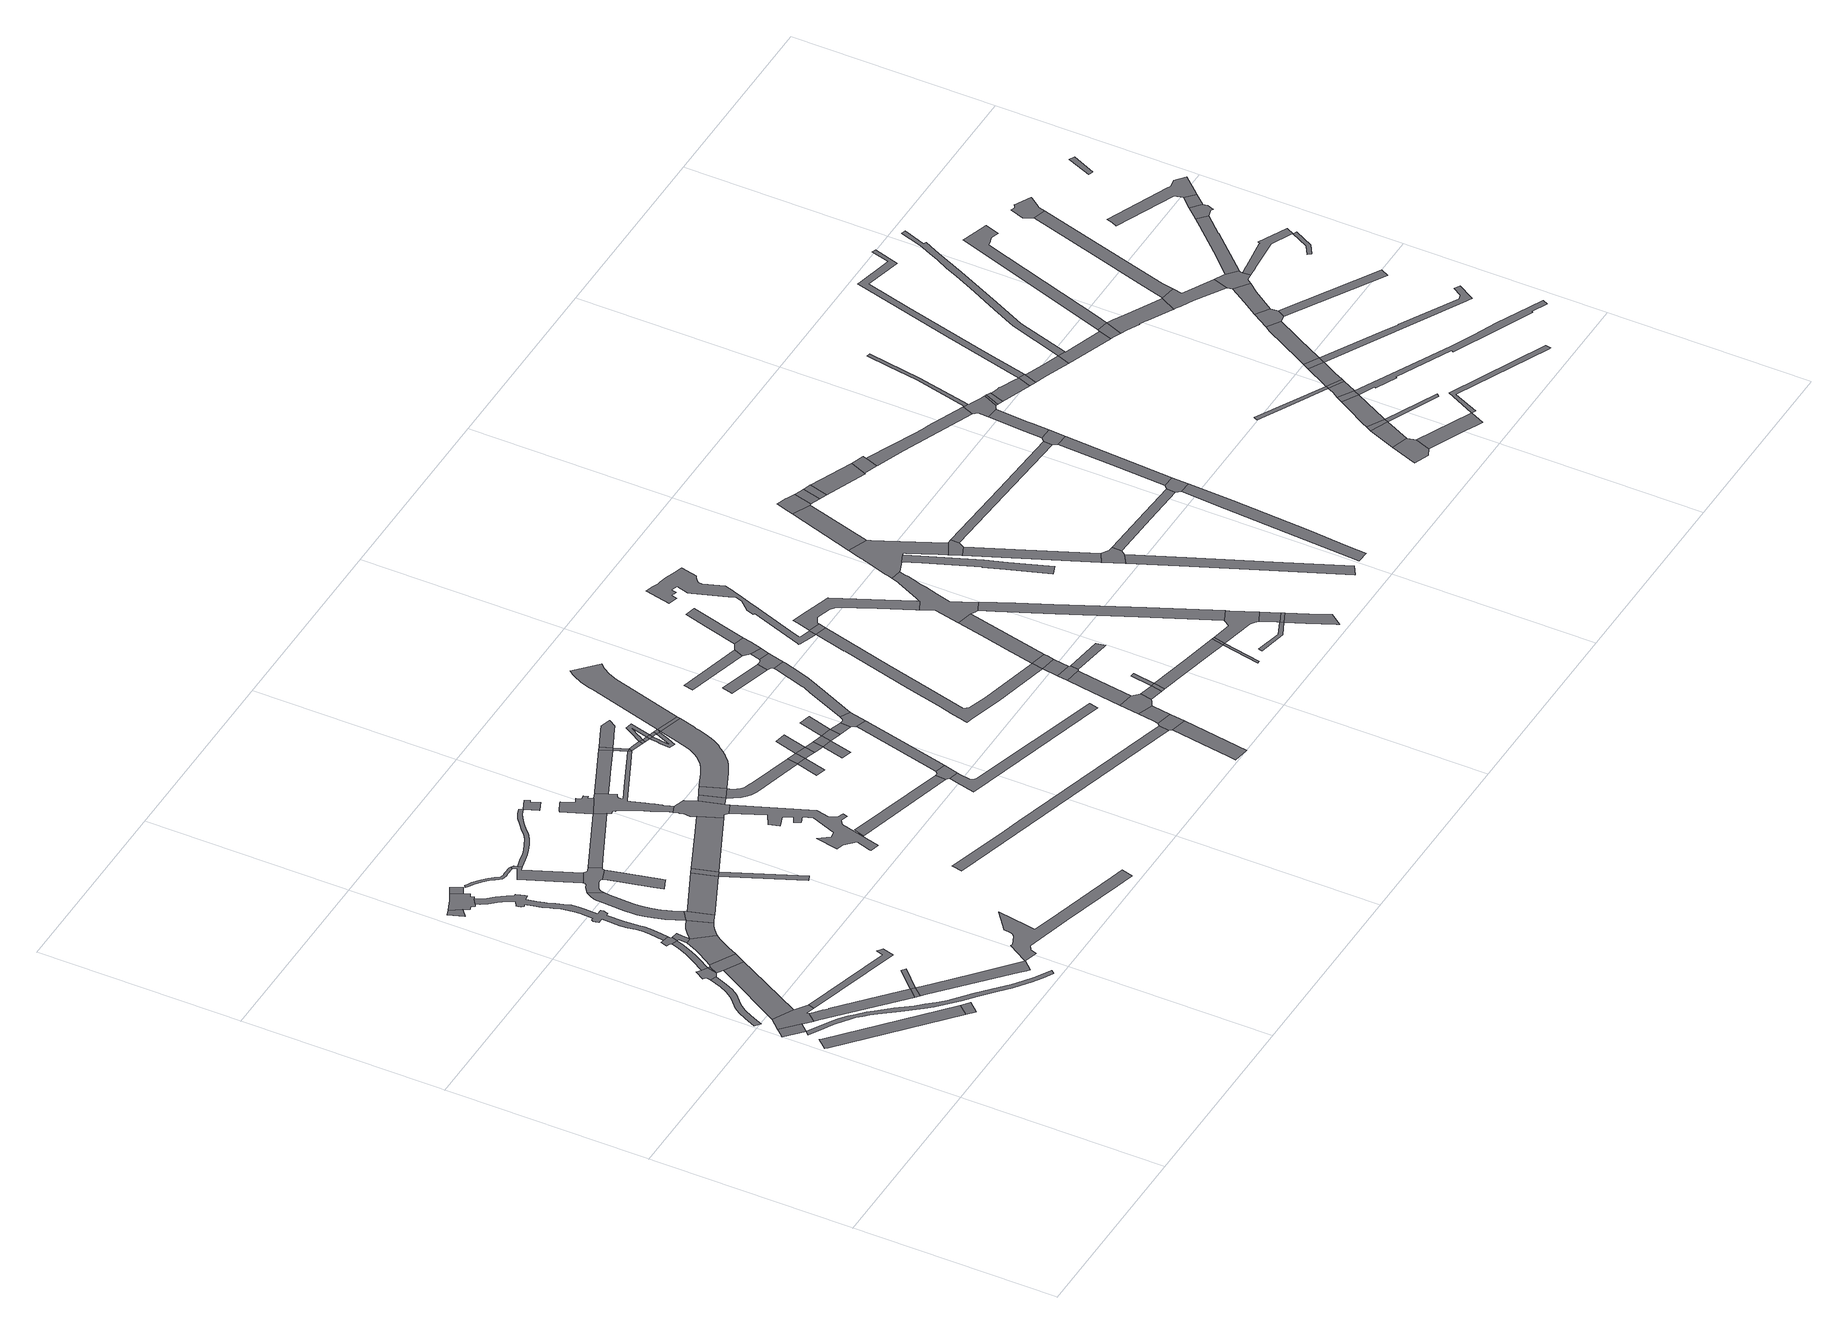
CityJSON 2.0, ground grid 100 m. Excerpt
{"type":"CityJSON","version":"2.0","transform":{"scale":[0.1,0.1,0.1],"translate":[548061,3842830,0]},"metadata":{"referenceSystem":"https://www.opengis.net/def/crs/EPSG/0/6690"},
"CityObjects":{
"road1":{"type":"Road","attributes":{"RoadStructureAttribute.sectionType":"1"},"geometry":[{"type":"MultiSurface","lod":"1","boundaries":[[[0,1,2,3,4,5]]]}]},
"road2":{"type":"Road","geometry":[{"type":"MultiSurface","lod":"1","boundaries":[[[6,0,5,7,8,9,10,11,12,13]]]}]},
"road3":{"type":"Road","attributes":{"RoadStructureAttribute.sectionType":"1"},"geometry":[{"type":"MultiSurface","lod":"1","boundaries":[[[14,15,16,17,18,19]]]}]},
"road4":{"type":"Road","attributes":{"RoadStructureAttribute.sectionType":"1"},"geometry":[{"type":"MultiSurface","lod":"1","boundaries":[[[20,21,22,23,24,25,26,27,28,29,30,31,32,33,34,35,36,37,38,39]]]}]},
"road5":{"type":"Road","attributes":{"RoadStructureAttribute.sectionType":"1"},"geometry":[{"type":"MultiSurface","lod":"1","boundaries":[[[40,41,42,43,44,45,9,8,46,47,48]]]}]},
"road6":{"type":"Road","attributes":{"RoadStructureAttribute.sectionType":"1"},"geometry":[{"type":"MultiSurface","lod":"1","boundaries":[[[49,50,51,6,13,52,53]]]}]},
"road7":{"type":"Road","geometry":[{"type":"MultiSurface","lod":"1","boundaries":[[[19,18,54,55]]]}]},
"road8":{"type":"Road","geometry":[{"type":"MultiSurface","lod":"1","boundaries":[[[56,57,58,59,60,61,62,63,64,65,66,67,68,69,70,71,72,3,73,74,75,76,77,78,79,80,81,82,83,84,85,86,87,88,89,90,91,92,93]]]}]},
"road9":{"type":"Road","attributes":{"RoadStructureAttribute.sectionType":"1"},"geometry":[{"type":"MultiSurface","lod":"1","boundaries":[[[94,95,96,97,20,39,98,99,100]]]}]},
"road10":{"type":"Road","geometry":[{"type":"MultiSurface","lod":"1","boundaries":[[[99,98,101]]]}]},
"road11":{"type":"Road","geometry":[{"type":"MultiSurface","lod":"1","boundaries":[[[48,47,102,103]]]}]},
"road12":{"type":"Road","geometry":[{"type":"MultiSurface","lod":"1","boundaries":[[[104,105,101,98,106,107,49,53,108]]]}]},
"road13":{"type":"Road","attributes":{"RoadStructureAttribute.sectionType":"1"},"geometry":[{"type":"MultiSurface","lod":"1","boundaries":[[[109,110,111,112,12,11]]]}]},
"road14":{"type":"Road","attributes":{"RoadStructureAttribute.sectionType":"1"},"geometry":[{"type":"MultiSurface","lod":"1","boundaries":[[[113,114,115,116,117,118,100,99,119,120,121,122,123,124]]]}]},
"road15":{"type":"Road","geometry":[{"type":"MultiSurface","lod":"1","boundaries":[[[125,126,48,103]]]}]},
"road16":{"type":"Road","geometry":[{"type":"MultiSurface","lod":"1","boundaries":[[[127,128,129,130,131,132,133,134,135,136,137,104,108,138,139,140]]]}]},
"road17":{"type":"Road","geometry":[{"type":"MultiSurface","lod":"1","boundaries":[[[141,142,143,113,124,144,145,146,147]]]}]},
"road18":{"type":"Road","attributes":{"RoadStructureAttribute.sectionType":"1"},"geometry":[{"type":"MultiSurface","lod":"1","boundaries":[[[148,149,150,103,102,151,152,153,154,155]]]}]},
"road19":{"type":"Road","geometry":[{"type":"MultiSurface","lod":"1","boundaries":[[[156,157,158,159]]]}]},
"road20":{"type":"Road","geometry":[{"type":"MultiSurface","lod":"1","boundaries":[[[160,161,144,124,162,128,127]]]}]},
"road21":{"type":"Road","attributes":{"RoadStructureAttribute.sectionType":"1"},"geometry":[{"type":"MultiSurface","lod":"1","boundaries":[[[163,164,165,166,167,168,169,170,171,172,173,174,175,176,177,178,179,180,181,182,183,184,185,186,187,188,189,190,191,192,193,194,195,196,197,198,199,200,201,202,203,204,205,206,207,208,209,210,211,212,213,214,215,216,217,218,219,220,221,222,223,224,225,147,146]]]}]},
"road22":{"type":"Road","geometry":[{"type":"MultiSurface","lod":"1","boundaries":[[[226,227,228,156,159,229,230,231,194,193,232,233,234,235]]]}]},
"road23":{"type":"Road","attributes":{"RoadStructureAttribute.sectionType":"1"},"geometry":[{"type":"MultiSurface","lod":"1","boundaries":[[[236,237,238,239,240,241,127,140,242,243,244,245]]]}]},
"road24":{"type":"Road","attributes":{"RoadStructureAttribute.sectionType":"1"},"geometry":[{"type":"MultiSurface","lod":"1","boundaries":[[[246,247,226,235,248,249]]]}]},
"road25":{"type":"Road","geometry":[{"type":"MultiSurface","lod":"1","boundaries":[[[250,236,245,251,252,253,254,255]]]}]},
"road26":{"type":"Road","attributes":{"RoadStructureAttribute.sectionType":"1"},"geometry":[{"type":"MultiSurface","lod":"1","boundaries":[[[256,257,258,259,260,261,262,263,264,265,266,267,268,269,270,236,250,271,272,273,274,275,276,277,278,279,280,281]]]}]},
"road27":{"type":"Road","attributes":{"RoadStructureAttribute.sectionType":"1"},"geometry":[{"type":"MultiSurface","lod":"1","boundaries":[[[282,283,284,285,286,287,288,289,290,291,292,293,294,295,296,297,298,299,300,301,302,303,304,305,306,307,308,309]]]}]},
"road28":{"type":"Road","geometry":[{"type":"MultiSurface","lod":"1","boundaries":[[[310,309,308,311,312,313,314,315,316,317,318,319,320]]]}]},
"road29":{"type":"Road","geometry":[{"type":"MultiSurface","lod":"1","boundaries":[[[321,322,323,324,317,316,325,326,327,328,329,256,281,330,331,332,333,334,335,336,337,338,339,340,341,342]]]}]},
"road30":{"type":"Road","attributes":{"RoadStructureAttribute.sectionType":"1"},"geometry":[{"type":"MultiSurface","lod":"1","boundaries":[[[343,344,255,254,345]]]}]},
"road31":{"type":"Road","attributes":{"RoadStructureAttribute.sectionType":"1"},"geometry":[{"type":"MultiSurface","lod":"1","boundaries":[[[346,347,348,349,350,351,352,353,338,337]]]}]},
"road32":{"type":"Road","geometry":[{"type":"MultiSurface","lod":"1","boundaries":[[[354,343,345,355]]]}]},
"road33":{"type":"Road","attributes":{"RoadStructureAttribute.sectionType":"1"},"geometry":[{"type":"MultiSurface","lod":"1","boundaries":[[[356,357,355,345]]]}]},
"road34":{"type":"Road","attributes":{"RoadStructureAttribute.sectionType":"1"},"geometry":[{"type":"MultiSurface","lod":"1","boundaries":[[[358,359,360,361,362,363,364,365,366,367,368,369,155,370,371,372,373,374,375,376,377]]]}]},
"road35":{"type":"Road","attributes":{"RoadStructureAttribute.sectionType":"1"},"geometry":[{"type":"MultiSurface","lod":"1","boundaries":[[[378,379,380,381,382,383,384,385,386,387,388,389,320,319,390,391,392,393,394,395,396,397,398,399,400,401]]]}]},
"road36":{"type":"Road","attributes":{"RoadStructureAttribute.sectionType":"1"},"geometry":[{"type":"MultiSurface","lod":"1","boundaries":[[[402,342,341,403,404,405]]]}]},
"road37":{"type":"Road","attributes":{"RoadStructureAttribute.sectionType":"1"},"geometry":[{"type":"MultiSurface","lod":"1","boundaries":[[[406,407,354,355,408]]]}]},
"road38":{"type":"Road","attributes":{"RoadStructureAttribute.sectionType":"1"},"geometry":[{"type":"MultiSurface","lod":"1","boundaries":[[[409,410,411,412,413,401]]]}]},
"road39":{"type":"Road","geometry":[{"type":"MultiSurface","lod":"1","boundaries":[[[414,415,416,417,418,419,420,421,422,423,424,425,426,427,428,402,429]]]}]},
"road40":{"type":"Road","geometry":[{"type":"MultiSurface","lod":"1","boundaries":[[[430,431,432,433,434,435,436,406,408,437,438,439,440,441,442]]]}]},
"road41":{"type":"Road","attributes":{"RoadStructureAttribute.sectionType":"1"},"geometry":[{"type":"MultiSurface","lod":"1","boundaries":[[[443,444,445,446,447,448,449,450,451,452,453,454,455,456,457,458,459,460,461,462,463,464,465,466,467,439,438]]]}]},
"road42":{"type":"Road","attributes":{"RoadStructureAttribute.sectionType":"1"},"geometry":[{"type":"MultiSurface","lod":"1","boundaries":[[[468,469,470,471,472,473,474,475,476,477,478,429,402,405,479,480,481,482,483,484,485,486,487,488,432,431,489,490,491,492,493,494,495,496,497,498,499,500]]]}]},
"road43":{"type":"Road","attributes":{"RoadStructureAttribute.sectionType":"1"},"geometry":[{"type":"MultiSurface","lod":"1","boundaries":[[[501,502,442,441,503]]]}]},
"road44":{"type":"Road","geometry":[{"type":"MultiSurface","lod":"1","boundaries":[[[504,505,506,501,503,507]]]}]},
"road45":{"type":"Road","attributes":{"RoadStructureAttribute.sectionType":"1"},"geometry":[{"type":"MultiSurface","lod":"1","boundaries":[[[508,509,510,478,477,511,512,513]]]}]},
"road46":{"type":"Road","attributes":{"RoadStructureAttribute.sectionType":"1"},"geometry":[{"type":"MultiSurface","lod":"1","boundaries":[[[514,515,516,517]]]}]},
"road47":{"type":"Road","attributes":{"RoadStructureAttribute.sectionType":"1"},"geometry":[{"type":"MultiSurface","lod":"1","boundaries":[[[518,519,520,521,522,523,524,507,503,525,526,527,528,529,530,531,532,533]]]}]},
"road48":{"type":"Road","geometry":[{"type":"MultiSurface","lod":"1","boundaries":[[[534,508,513,535]]]}]},
"road49":{"type":"Road","attributes":{"RoadStructureAttribute.sectionType":"1"},"geometry":[{"type":"MultiSurface","lod":"1","boundaries":[[[535,513,468,536]]]}]},
"road50":{"type":"Road","geometry":[{"type":"MultiSurface","lod":"1","boundaries":[[[536,468,500]]]}]},
"road51":{"type":"Road","attributes":{"RoadStructureAttribute.sectionType":"1"},"geometry":[{"type":"MultiSurface","lod":"1","boundaries":[[[537,538,539,540,541,542,543,544,545,546,547,548,504,507,549,550,551,552,553,554,555,556,557,558,559,560,561,562,563,564,565,566,567,568,569,570]]]}]},
"road52":{"type":"Road","attributes":{"RoadStructureAttribute.sectionType":"1"},"geometry":[{"type":"MultiSurface","lod":"1","boundaries":[[[571,536,500,572,573]]]}]},
"road53":{"type":"Road","geometry":[{"type":"MultiSurface","lod":"1","boundaries":[[[532,574,575,576]]]}]},
"road54":{"type":"Road","attributes":{"RoadStructureAttribute.sectionType":"1"},"geometry":[{"type":"MultiSurface","lod":"1","boundaries":[[[577,578,579,580,581,582]]]}]},
"road55":{"type":"Road","geometry":[{"type":"MultiSurface","lod":"1","boundaries":[[[573,572,583,584]]]}]},
"road56":{"type":"Road","geometry":[{"type":"MultiSurface","lod":"1","boundaries":[[[585,586,587,588,589,590,534,535]]]}]},
"road57":{"type":"Road","geometry":[{"type":"MultiSurface","lod":"1","boundaries":[[[533,532,576,591]]]}]},
"road58":{"type":"Road","attributes":{"RoadStructureAttribute.sectionType":"1"},"geometry":[{"type":"MultiSurface","lod":"1","boundaries":[[[584,583,592,593]]]}]},
"road59":{"type":"Road","geometry":[{"type":"MultiSurface","lod":"1","boundaries":[[[592,594,595,596,597,598,599,600,601,602,603,604,605,606,607]]]}]},
"road60":{"type":"Road","geometry":[{"type":"MultiSurface","lod":"1","boundaries":[[[593,592,607,608]]]}]},
"road61":{"type":"Road","geometry":[{"type":"MultiSurface","lod":"1","boundaries":[[[609,610,611,517,516,612,613,614,615]]]}]},
"road62":{"type":"Road","geometry":[{"type":"MultiSurface","lod":"1","boundaries":[[[616,617,618,619,620,573,584,621,622,623,624,625,626,593,608]]]}]},
"road63":{"type":"Road","attributes":{"RoadStructureAttribute.sectionType":"1"},"geometry":[{"type":"MultiSurface","lod":"1","boundaries":[[[627,608,607,628,629,600,630]]]}]},
"road64":{"type":"Road","geometry":[{"type":"MultiSurface","lod":"1","boundaries":[[[591,576,631,632]]]}]},
"road65":{"type":"Road","geometry":[{"type":"MultiSurface","lod":"1","boundaries":[[[630,600,599,633]]]}]},
"road66":{"type":"Road","attributes":{"RoadStructureAttribute.sectionType":"1"},"geometry":[{"type":"MultiSurface","lod":"1","boundaries":[[[633,599,537]]]}]},
"road67":{"type":"Road","geometry":[{"type":"MultiSurface","lod":"1","boundaries":[[[634,635,591,632]]]}]},
"road68":{"type":"Road","attributes":{"RoadStructureAttribute.sectionType":"1"},"geometry":[{"type":"MultiSurface","lod":"1","boundaries":[[[632,631,636,637]]]}]},
"road69":{"type":"Road","geometry":[{"type":"MultiSurface","lod":"1","boundaries":[[[636,638,639,640]]]}]},
"road70":{"type":"Road","geometry":[{"type":"MultiSurface","lod":"1","boundaries":[[[633,537,570,641]]]}]},
"road71":{"type":"Road","geometry":[{"type":"MultiSurface","lod":"1","boundaries":[[[637,636,640,642]]]}]},
"road72":{"type":"Road","attributes":{"RoadStructureAttribute.sectionType":"1"},"geometry":[{"type":"MultiSurface","lod":"1","boundaries":[[[643,609,615,644,645]]]}]},
"road73":{"type":"Road","geometry":[{"type":"MultiSurface","lod":"1","boundaries":[[[642,640,646,647]]]}]},
"road74":{"type":"Road","geometry":[{"type":"MultiSurface","lod":"1","boundaries":[[[648,649,642,647]]]}]},
"road75":{"type":"Road","attributes":{"RoadStructureAttribute.sectionType":"1"},"geometry":[{"type":"MultiSurface","lod":"1","boundaries":[[[647,646,650,651]]]}]},
"road76":{"type":"Road","attributes":{"RoadStructureAttribute.sectionType":"1"},"geometry":[{"type":"MultiSurface","lod":"1","boundaries":[[[652,653,654,655,656,657,658,659,660,661,633,641,662,663,664,665,666]]]}]},
"road77":{"type":"Road","attributes":{"RoadStructureAttribute.sectionType":"1"},"geometry":[{"type":"MultiSurface","lod":"1","boundaries":[[[613,667,668,669,670,671,672,673,674,675,676,614]]]}]},
"road78":{"type":"Road","geometry":[{"type":"MultiSurface","lod":"1","boundaries":[[[677,678,679,680,651,650,681,643,645,682]]]}]},
"road79":{"type":"Road","attributes":{"RoadStructureAttribute.sectionType":"1"},"geometry":[{"type":"MultiSurface","lod":"1","boundaries":[[[683,684,685,686,687,688,689]]]}]},
"road80":{"type":"Road","attributes":{"RoadStructureAttribute.sectionType":"1"},"geometry":[{"type":"MultiSurface","lod":"1","boundaries":[[[690,691,692,693,694,677,682,695,696,697,698,699,700]]]}]},
"road81":{"type":"Road","attributes":{"RoadStructureAttribute.sectionType":"1"},"geometry":[{"type":"MultiSurface","lod":"1","boundaries":[[[701,702,703,704]]]}]},
"road82":{"type":"Road","attributes":{"RoadStructureAttribute.sectionType":"1"},"geometry":[{"type":"MultiSurface","lod":"1","boundaries":[[[705,706,707,708]]]}]},
"road83":{"type":"Road","geometry":[{"type":"MultiSurface","lod":"1","boundaries":[[[709,582,581,683,689,710]]]}]},
"road84":{"type":"Road","attributes":{"RoadStructureAttribute.sectionType":"1"},"geometry":[{"type":"MultiSurface","lod":"1","boundaries":[[[711,712,709,710,713]]]}]},
"road85":{"type":"Road","geometry":[{"type":"MultiSurface","lod":"1","boundaries":[[[714,715,716,717,704,703,718,719,690,700,720,721]]]}]},
"road86":{"type":"Road","geometry":[{"type":"MultiSurface","lod":"1","boundaries":[[[722,711,713,723,724,725,726,727,728]]]}]},
"road87":{"type":"Road","attributes":{"RoadStructureAttribute.sectionType":"1"},"geometry":[{"type":"MultiSurface","lod":"1","boundaries":[[[729,714,721,730]]]}]},
"road88":{"type":"Road","geometry":[{"type":"MultiSurface","lod":"1","boundaries":[[[731,708,707,729,730,732,733]]]}]},
"road89":{"type":"Road","attributes":{"RoadStructureAttribute.sectionType":"1"},"geometry":[{"type":"MultiSurface","lod":"1","boundaries":[[[734,735,736,737,738,739,740,741,742,743,744,745,746,747,748,749,750,751,752,753,754,755,756,757]]]}]},
"road90":{"type":"Road","attributes":{"RoadStructureAttribute.sectionType":"1"},"geometry":[{"type":"MultiSurface","lod":"1","boundaries":[[[758,759,722,728,760,761]]]}]},
"road91":{"type":"Road","attributes":{"RoadStructureAttribute.sectionType":"1"},"geometry":[{"type":"MultiSurface","lod":"1","boundaries":[[[762,726,725,763,764]]]}]},
"road92":{"type":"Road","geometry":[{"type":"MultiSurface","lod":"1","boundaries":[[[764,763,765,766]]]}]},
"road93":{"type":"Road","geometry":[{"type":"MultiSurface","lod":"1","boundaries":[[[767,758,761,768,769,770]]]}]},
"road94":{"type":"Road","attributes":{"RoadStructureAttribute.sectionType":"1"},"geometry":[{"type":"MultiSurface","lod":"1","boundaries":[[[771,772,731,733,773]]]}]},
"road95":{"type":"Road","geometry":[{"type":"MultiSurface","lod":"1","boundaries":[[[774,775,764,766]]]}]},
"road96":{"type":"Road","attributes":{"RoadStructureAttribute.sectionType":"1"},"geometry":[{"type":"MultiSurface","lod":"1","boundaries":[[[748,776,767,770,777]]]}]},
"road97":{"type":"Road","geometry":[{"type":"MultiSurface","lod":"1","boundaries":[[[749,748,777,778,779]]]}]},
"road98":{"type":"Road","geometry":[{"type":"MultiSurface","lod":"1","boundaries":[[[780,781,782,734,757,783]]]}]},
"road99":{"type":"Road","geometry":[{"type":"MultiSurface","lod":"1","boundaries":[[[784,785,786,787,769,768]]]}]},
"road100":{"type":"Road","attributes":{"RoadStructureAttribute.sectionType":"1"},"geometry":[{"type":"MultiSurface","lod":"1","boundaries":[[[788,766,765,789,790,791]]]}]},
"road101":{"type":"Road","attributes":{"RoadStructureAttribute.sectionType":"1"},"geometry":[{"type":"MultiSurface","lod":"1","boundaries":[[[792,793,794,795,796,797,798,799,800,801,802,803,804,805,806,807,808,809,810,811,812,813,814,815,816,817,818,819,820,821,822,823,824,825,826,827,828,782,781,829,830,831,832,833,834,835,836,837,838,839,840,841,842,843,844]]]}]},
"road102":{"type":"Road","attributes":{"RoadStructureAttribute.sectionType":"1"},"geometry":[{"type":"MultiSurface","lod":"1","boundaries":[[[845,846,847,848,849,749,779,850]]]}]},
"road103":{"type":"Road","attributes":{"RoadStructureAttribute.sectionType":"1"},"geometry":[{"type":"MultiSurface","lod":"1","boundaries":[[[851,852,853,854,855,856,857,858,780,783,859,860,861,862,863,864,865,866]]]}]},
"road104":{"type":"Road","geometry":[{"type":"MultiSurface","lod":"1","boundaries":[[[790,867,868,869,870,871]]]}]},
"road105":{"type":"Road","geometry":[{"type":"MultiSurface","lod":"1","boundaries":[[[791,790,871,872]]]}]},
"road106":{"type":"Road","geometry":[{"type":"MultiSurface","lod":"1","boundaries":[[[873,874,875,876,877,866,865,878,879,845,850,880,881,882,883,884,885,886,887,888,889,890,891,892]]]}]},
"road107":{"type":"Road","geometry":[{"type":"MultiSurface","lod":"1","boundaries":[[[893,894,895,896,897,898,899]]]}]},
"road108":{"type":"Road","attributes":{"RoadStructureAttribute.sectionType":"1"},"geometry":[{"type":"MultiSurface","lod":"1","boundaries":[[[900,901,902,903,882,881,904,905,906,907,908]]]}]},
"road109":{"type":"Road","attributes":{"RoadStructureAttribute.sectionType":"1"},"geometry":[{"type":"MultiSurface","lod":"1","boundaries":[[[909,908,907,910,911,912,872,871,913,914,915,916,917,918]]]}]},
"road110":{"type":"Road","geometry":[{"type":"MultiSurface","lod":"1","boundaries":[[[918,917,919,893,920]]]}]},
"road111":{"type":"Road","geometry":[{"type":"MultiSurface","lod":"1","boundaries":[[[920,893,899,921]]]}]},
"road112":{"type":"Road","attributes":{"RoadStructureAttribute.sectionType":"1"},"geometry":[{"type":"MultiSurface","lod":"1","boundaries":[[[922,921,899,923,924,925,926]]]}]},
"road113":{"type":"Road","attributes":{"RoadStructureAttribute.sectionType":"1"},"geometry":[{"type":"MultiSurface","lod":"1","boundaries":[[[927,928,929,930,931,932,933,934,935,936,937,938]]]}]},
"road114":{"type":"Road","geometry":[{"type":"MultiSurface","lod":"1","boundaries":[[[939,940,941,942,943,944,945,946,947,873,892,948,938,937,949,950,951,952,953,954,955,956,957,958,959,960,961]]]}]},
"road115":{"type":"Road","geometry":[{"type":"MultiSurface","lod":"1","boundaries":[[[955,954,962,963,964,965]]]}]},
"road116":{"type":"Road","attributes":{"RoadStructureAttribute.sectionType":"1"},"geometry":[{"type":"MultiSurface","lod":"1","boundaries":[[[966,963,962,967,968,969]]]}]},
"road117":{"type":"Road","attributes":{"RoadStructureAttribute.sectionType":"1"},"geometry":[{"type":"MultiSurface","lod":"1","boundaries":[[[970,939,961,971,972]]]}]},
"road118":{"type":"Road","geometry":[{"type":"MultiSurface","lod":"1","boundaries":[[[973,969,968,974,975,976,977]]]}]},
"road119":{"type":"Road","attributes":{"RoadStructureAttribute.sectionType":"1"},"geometry":[{"type":"MultiSurface","lod":"1","boundaries":[[[978,979,975,974,980,981,982,983]]]}]},
"road120":{"type":"Road","geometry":[{"type":"MultiSurface","lod":"1","boundaries":[[[984,985,970,972,986,987,988,989]]]}]},
"road121":{"type":"Road","attributes":{"RoadStructureAttribute.sectionType":"1"},"geometry":[{"type":"MultiSurface","lod":"1","boundaries":[[[990,991,987,986,992,993]]]}]},
"road122":{"type":"Road","geometry":[{"type":"MultiSurface","lod":"1","boundaries":[[[993,992,994,995]]]}]},
"road123":{"type":"Road","attributes":{"RoadStructureAttribute.sectionType":"1"},"geometry":[{"type":"MultiSurface","lod":"1","boundaries":[[[996,977,976,997,998,999]]]}]},
"road124":{"type":"Road","attributes":{"RoadStructureAttribute.sectionType":"1"},"geometry":[{"type":"MultiSurface","lod":"1","boundaries":[[[1000,995,994,1001,1002]]]}]},
"road125":{"type":"Road","attributes":{"RoadStructureAttribute.sectionType":"1"},"geometry":[{"type":"MultiSurface","lod":"1","boundaries":[[[1003,965,964,1004,1005,1006]]]}]},
"road126":{"type":"Road","attributes":{"RoadStructureAttribute.sectionType":"1"},"geometry":[{"type":"MultiSurface","lod":"1","boundaries":[[[1007,1008,1009,1010,1011,1012,1013,1014,1015]]]}]},
"road127":{"type":"Road","geometry":[{"type":"MultiSurface","lod":"1","boundaries":[[[1002,1001,1016,1017,1018,1019,1020,1021]]]}]},
"road128":{"type":"Road","geometry":[{"type":"MultiSurface","lod":"1","boundaries":[[[1022,999,998,1007,1015,1023]]]}]},
"road129":{"type":"Road","attributes":{"RoadStructureAttribute.sectionType":"1"},"geometry":[{"type":"MultiSurface","lod":"1","boundaries":[[[1024,1025,1026,1027,1028,1029,1018,1017,1030,1031,1032,1033,1034]]]}]},
"road130":{"type":"Road","attributes":{"RoadStructureAttribute.sectionType":"1"},"geometry":[{"type":"MultiSurface","lod":"1","boundaries":[[[1035,1036,1022,1023,1037,1038]]]}]},
"road131":{"type":"Road","geometry":[{"type":"MultiSurface","lod":"1","boundaries":[[[1039,1006,1005,1035,1038,1040]]]}]},
"road132":{"type":"Road","attributes":{"RoadStructureAttribute.sectionType":"1"},"geometry":[{"type":"MultiSurface","lod":"1","boundaries":[[[1041,1042,1039,1040,1043,1044,1045]]]}]},
"road133":{"type":"Road","geometry":[{"type":"MultiSurface","lod":"1","boundaries":[[[1034,1033,1046,1041,1045,1047,1048,1049,1050,1051,1052,1053,1054]]]}]},
"road134":{"type":"Road","attributes":{"RoadStructureAttribute.sectionType":"1"},"geometry":[{"type":"MultiSurface","lod":"1","boundaries":[[[1049,1048,1055,1056]]]}]},
"road135":{"type":"Road","geometry":[{"type":"MultiSurface","lod":"1","boundaries":[[[1056,1055,1057,1058,1059]]]}]},
"road136":{"type":"Road","geometry":[{"type":"MultiSurface","lod":"1","boundaries":[[[1060,1061,1062,1063,1064,1065]]]}]},
"road137":{"type":"Road","attributes":{"RoadStructureAttribute.sectionType":"1"},"geometry":[{"type":"MultiSurface","lod":"1","boundaries":[[[1066,1067,1068,1054,1053,1069,1070]]]}]},
"road138":{"type":"Road","attributes":{"RoadStructureAttribute.sectionType":"1"},"geometry":[{"type":"MultiSurface","lod":"1","boundaries":[[[1071,1072,1073,1074,1075,1058,1057,1076,1077]]]}]},
"road139":{"type":"Road","attributes":{"RoadStructureAttribute.sectionType":"1"},"geometry":[{"type":"MultiSurface","lod":"1","boundaries":[[[1078,1060,1065,1079]]]}]},
"road140":{"type":"Road","geometry":[{"type":"MultiSurface","lod":"1","boundaries":[[[1080,1078,1079,1081]]]}]},
"road141":{"type":"Road","geometry":[{"type":"MultiSurface","lod":"1","boundaries":[[[1077,1076,1082,1083,1084]]]}]},
"road142":{"type":"Road","attributes":{"RoadStructureAttribute.sectionType":"1"},"geometry":[{"type":"MultiSurface","lod":"1","boundaries":[[[1064,1063,1085,1086,1087,1088]]]}]},
"road143":{"type":"Road","attributes":{"RoadStructureAttribute.sectionType":"1"},"geometry":[{"type":"MultiSurface","lod":"1","boundaries":[[[1089,1090,1091,1092,1093,1094,1095]]]}]},
"road144":{"type":"Road","attributes":{"RoadStructureAttribute.sectionType":"1"},"geometry":[{"type":"MultiSurface","lod":"1","boundaries":[[[1096,1097,1098,1080,1081,1099,1100,1101]]]}]},
"road145":{"type":"Road","attributes":{"RoadStructureAttribute.sectionType":"1"},"geometry":[{"type":"MultiSurface","lod":"1","boundaries":[[[1102,1103,1083,1082,1104,1105,1106]]]}]},
"road146":{"type":"Road","attributes":{"RoadStructureAttribute.sectionType":"1"},"geometry":[{"type":"MultiSurface","lod":"1","boundaries":[[[1107,1108,1109,1110,1081,1079]]]}]},
"road147":{"type":"Road","geometry":[{"type":"MultiSurface","lod":"1","boundaries":[[[1111,1096,1101,1112]]]}]},
"road148":{"type":"Road","attributes":{"RoadStructureAttribute.sectionType":"1"},"geometry":[{"type":"MultiSurface","lod":"1","boundaries":[[[1094,1113,1111,1112,1114,1115]]]}]},
"road149":{"type":"Road","geometry":[{"type":"MultiSurface","lod":"1","boundaries":[[[1095,1094,1115,1116]]]}]},
"road150":{"type":"Road","geometry":[{"type":"MultiSurface","lod":"1","boundaries":[[[1106,1105,1117,1118,1119,1120,1121]]]}]},
"road151":{"type":"Road","attributes":{"RoadStructureAttribute.sectionType":"1"},"geometry":[{"type":"MultiSurface","lod":"1","boundaries":[[[1122,1123,1124,1095,1116,1125,1126,1127,1128]]]}]},
"road152":{"type":"Road","geometry":[{"type":"MultiSurface","lod":"1","boundaries":[[[1129,1122,1128,1130]]]}]},
"road153":{"type":"Road","attributes":{"RoadStructureAttribute.sectionType":"1"},"geometry":[{"type":"MultiSurface","lod":"1","boundaries":[[[1131,1132,1133,1134,1135,1136,1077,1084,1137,1138,1139,1140,1141]]]}]},
"road154":{"type":"Road","geometry":[{"type":"MultiSurface","lod":"1","boundaries":[[[1142,1143,1119,1118,1144,1145,1146]]]}]},
"road155":{"type":"Road","attributes":{"RoadStructureAttribute.sectionType":"1"},"geometry":[{"type":"MultiSurface","lod":"1","boundaries":[[[1147,1088,1148,1149,1150,1151,1152]]]}]},
"road156":{"type":"Road","attributes":{"RoadStructureAttribute.sectionType":"1"},"geometry":[{"type":"MultiSurface","lod":"1","boundaries":[[[1153,1154,1155,1156,1129,1130,1157,1158,1159,1160,1161,1162]]]}]},
"road157":{"type":"Road","attributes":{"RoadStructureAttribute.sectionType":"1"},"geometry":[{"type":"MultiSurface","lod":"1","boundaries":[[[1163,1164,1165,1166,1167,1168,1146,1145,1169,1170,1171,1172,1173,1174,1175,1176]]]}]},
"road158":{"type":"Road","attributes":{"RoadStructureAttribute.sectionType":"1"},"geometry":[{"type":"MultiSurface","lod":"1","boundaries":[[[1177,1178,1179,1180,1181,1182,1183,1184,1185,1186,1106,1121,1187,1188,1189,1190,1191,1192,1193]]]}]},
"road159":{"type":"Road","attributes":{"RoadStructureAttribute.sectionType":"1"},"geometry":[{"type":"MultiSurface","lod":"1","boundaries":[[[1194,1195,1196,1197,1198,1199,1112,1101,1200,1201,1202,1203,1204,1205,1206,1207,1208,1209,1210,1211]]]}]},
"road160":{"type":"Road","geometry":[{"type":"MultiSurface","lod":"1","boundaries":[[[1212,1153,1162,1213,1214,1215]]]}]},
"road161":{"type":"Road","attributes":{"RoadStructureAttribute.sectionType":"1"},"geometry":[{"type":"MultiSurface","lod":"1","boundaries":[[[1216,1217,1218,1219,1220,1221,1222,1130,1128,1223,1224,1225,1226,1227,1228]]]}]},
"road162":{"type":"Road","attributes":{"RoadStructureAttribute.sectionType":"1"},"geometry":[{"type":"MultiSurface","lod":"1","boundaries":[[[1229,1230,1231,1232,1233,1142,1146,1234,1235,1236,1237,1238,1239,1240]]]}]},
"road163":{"type":"Road","geometry":[{"type":"MultiSurface","lod":"1","boundaries":[[[1241,1176,1175,1242,1243,1244,1245,1246,1247,1248]]]}]},
"road164":{"type":"Road","attributes":{"RoadStructureAttribute.sectionType":"1"},"geometry":[{"type":"MultiSurface","lod":"1","boundaries":[[[1249,1250,1212,1215,1251,1252,1253]]]}]},
"road165":{"type":"Road","attributes":{"RoadStructureAttribute.sectionType":"1"},"geometry":[{"type":"MultiSurface","lod":"1","boundaries":[[[1254,1255,1214,1213]]]}]},
"road166":{"type":"Road","geometry":[{"type":"MultiSurface","lod":"1","boundaries":[[[1256,1246,1245,1257,1249,1253,1258,1259,1260,1261,1262,1263,1264,1265]]]}]},
"road167":{"type":"Road","attributes":{"RoadStructureAttribute.sectionType":"1"},"geometry":[{"type":"MultiSurface","lod":"1","boundaries":[[[1266,1267,1268,1241,1248,1269,1270,1271,1272]]]}]},
"road168":{"type":"Road","attributes":{"RoadStructureAttribute.sectionType":"1"},"geometry":[{"type":"MultiSurface","lod":"1","boundaries":[[[1273,1274,1275,1265,1264,1276,1277,1278]]]}]},
"road169":{"type":"Road","attributes":{"RoadStructureAttribute.sectionType":"1"},"geometry":[{"type":"MultiSurface","lod":"1","boundaries":[[[1279,1280,1281,1282,1283,1284,1260,1259,1285,1286,1287,1288,1289,1290,1291]]]}]},
"road170":{"type":"Road","attributes":{"RoadStructureAttribute.sectionType":"1"},"geometry":[{"type":"MultiSurface","lod":"1","boundaries":[[[1290,1292,1293,1294,1295,1296]]]}]},
"road171":{"type":"Road","geometry":[{"type":"MultiSurface","lod":"1","boundaries":[[[1297,1298,1299,1300,1301,1302,1303,1304,1305,1266,1272,1306,1307,1308,1309]]]}]},
"road172":{"type":"Road","geometry":[{"type":"MultiSurface","lod":"1","boundaries":[[[1310,1311,1273,1278,1312,1313,1314,1315,1316,1317]]]}]},
"road173":{"type":"Road","attributes":{"RoadStructureAttribute.sectionType":"1"},"geometry":[{"type":"MultiSurface","lod":"1","boundaries":[[[1318,1319,1320,1321,1322,1323,1324,1325,1326,1327,1328,1329,1330,1331]]]}]},
"road174":{"type":"Road","attributes":{"RoadStructureAttribute.sectionType":"1"},"geometry":[{"type":"MultiSurface","lod":"1","boundaries":[[[1326,1310,1317,1327]]]}]},
"road175":{"type":"Road","geometry":[{"type":"MultiSurface","lod":"1","boundaries":[[[1332,1333,1334,1335,1336]]]}]}
},
"vertices":[
[38,916,0],[19,894,0],[1,875,0],[83,801,0],[85,804,0],[119,842,0],
[88,970,0],[123,839,0],[160,805,0],[196,848,0],[195,858,0],[238,845,0],[246,875,0],[188,918,0],
[73,714,0],[61,725,0],[18,676,0],[30,665,0],[507,243,0],[552,294,0],
[200,1330,0],[176,1268,0],[158,1232,0],[137,1203,0],[110,1176,0],[81,1149,0],[59,1117,0],[39,1076,0],[21,1037,0],[13,1018,0],[37,997,0],[49,1026,0],[66,1063,0],[85,1102,0],[104,1129,0],[130,1154,0],[160,1183,0],[184,1216,0],[204,1256,0],[228,1319,0],
[403,666,0],[266,787,0],[265,787,0],[257,795,0],[244,806,0],[215,831,0],[178,789,0],[508,493,0],[548,537,0],
[282,1310,0],[249,1253,0],[99,991,0],[340,1199,0],[373,1261,0],
[545,211,0],[589,261,0],
[869,99,0],[826,129,0],[781,163,0],[715,223,0],[649,282,0],[597,324,0],[556,356,0],[521,393,0],[488,431,0],[455,465,0],[402,537,0],[346,604,0],[321,631,0],[288,663,0],[261,688,0],[228,715,0],[198,735,0],[66,782,0],[138,742,0],[180,717,0],[218,690,0],[243,673,0],[268,656,0],[289,633,0],[311,609,0],[332,581,0],[395,502,0],[461,423,0],[491,388,0],[536,346,0],[579,304,0],[640,255,0],[705,200,0],[763,148,0],[836,92,0],[882,62,0],[930,35,0],[946,54,0],
[216,1411,0],[188,1364,0],[199,1355,0],[202,1346,0],[250,1331,0],[263,1380,0],[238,1396,0],
[274,1375,0],
[527,477,0],[566,521,0],
[285,1380,0],[279,1375,0],[270,1318,0],[273,1316,0],[403,1316,0],
[718,709,0],[733,766,0],[707,786,0],[695,749,0],
[336,1592,0],[323,1553,0],[301,1504,0],[297,1497,0],[285,1473,0],[277,1459,0],[303,1444,0],[311,1459,0],[314,1465,0],[328,1491,0],[351,1542,0],[364,1582,0],
[659,615,0],[641,629,0],
[403,1539,0],[373,1538,0],[354,1498,0],[344,1478,0],[338,1468,0],[327,1448,0],[326,1445,0],[315,1428,0],[305,1411,0],[302,1408,0],[290,1387,0],[429,1365,0],[460,1421,0],[478,1446,0],
[322,1637,0],[314,1606,0],[332,1599,0],[375,1611,0],[367,1616,0],[368,1629,0],[338,1635,0],
[767,343,0],[631,463,0],[572,515,0],[545,460,0],[868,171,0],[893,148,0],[906,137,0],[948,184,0],
[82,2556,0],[55,2545,0],[80,2471,0],[119,2503,0],
[405,1579,0],[408,1608,0],[375,1580,0],
[376,1670,0],[381,1722,0],[381,1751,0],[377,1779,0],[374,1838,0],[373,1846,0],[375,1932,0],[388,1934,0],[391,1946,0],[393,1957,0],[391,1972,0],[365,1973,0],[367,2039,0],[367,2068,0],[363,2101,0],[352,2135,0],[340,2167,0],[331,2188,0],[324,2213,0],[314,2246,0],[306,2294,0],[330,2299,0],[328,2310,0],[322,2328,0],[313,2350,0],[304,2346,0],[287,2377,0],[260,2417,0],[233,2445,0],[218,2468,0],[204,2492,0],[176,2473,0],[185,2452,0],[204,2423,0],[231,2394,0],[256,2357,0],[274,2326,0],[247,2310,0],[248,2300,0],[252,2287,0],[261,2277,0],[274,2283,0],[282,2242,0],[291,2205,0],[298,2188,0],[308,2158,0],[320,2126,0],[327,2096,0],[331,2066,0],[333,2040,0],[329,1976,0],[315,1976,0],[312,1965,0],[311,1953,0],[317,1940,0],[342,1939,0],[339,1848,0],[339,1838,0],[341,1812,0],[348,1775,0],[351,1749,0],[351,1723,0],[346,1674,0],
[185,2602,0],[147,2582,0],[128,2574,0],[133,2474,0],[152,2483,0],[162,2465,0],[216,2499,0],[208,2514,0],[226,2524,0],[213,2550,0],
[505,1612,0],[473,1598,0],[457,1589,0],[439,1575,0],[423,1561,0],[409,1547,0],[493,1462,0],[514,1479,0],[531,1490,0],[546,1498,0],
[224,2622,0],[194,2607,0],[221,2555,0],[251,2570,0],
[555,1648,0],[555,1503,0],[581,1514,0],[585,1516,0],[596,1521,0],[560,1637,0],
[470,2078,0],[460,2064,0],[452,2049,0],[447,2034,0],[444,2019,0],[444,2004,0],[438,1877,0],[439,1839,0],[440,1817,0],[444,1782,0],[454,1742,0],[463,1710,0],[468,1695,0],[485,1653,0],[499,1626,0],[544,1669,0],[540,1677,0],[524,1717,0],[520,1727,0],[512,1758,0],[503,1793,0],[499,1823,0],[498,1840,0],[496,1873,0],[501,1987,0],[504,2017,0],
[459,2456,0],[420,2457,0],[404,2456,0],[397,2457,0],[390,2460,0],[382,2467,0],[373,2482,0],[356,2504,0],[333,2526,0],[325,2532,0],[297,2553,0],[281,2561,0],[271,2568,0],[266,2572,0],[254,2563,0],[262,2556,0],[274,2548,0],[288,2540,0],[323,2515,0],[345,2494,0],[361,2473,0],[371,2457,0],[382,2447,0],[393,2443,0],[403,2441,0],[420,2442,0],[456,2441,0],[471,2452,0],
[481,2444,0],[464,2438,0],[469,2435,0],[473,2424,0],[408,2389,0],[472,2241,0],[522,2125,0],[581,2158,0],[473,2404,0],[492,2409,0],[487,2429,0],
[605,2147,0],[597,2146,0],[591,2147,0],[584,2153,0],[523,2120,0],[520,2114,0],[516,2108,0],[500,2101,0],[486,2093,0],[508,2033,0],[513,2042,0],[524,2052,0],[540,2060,0],[556,2067,0],[569,2068,0],[578,2066,0],[581,2063,0],[642,2086,0],[642,2091,0],[644,2097,0],[649,2101,0],[624,2156,0],
[797,1743,0],[584,1647,0],[832,1628,0],
[584,2054,0],[636,1841,0],[647,1796,0],[698,1816,0],[705,1818,0],[704,1821,0],[699,1842,0],[648,2058,0],
[825,1756,0],[860,1641,0],
[993,1268,0],[1021,1281,0],
[1626,116,0],[1300,207,0],[1156,247,0],[1164,296,0],[1188,440,0],[1091,363,0],[1089,337,0],[1084,318,0],[1072,305,0],[1023,285,0],[1011,288,0],[952,191,0],[1016,165,0],[1025,198,0],[1029,200,0],[1049,214,0],[1274,153,0],[1585,68,0],[1673,43,0],[1689,99,0],
[829,2605,0],[799,2593,0],[774,2579,0],[745,2556,0],[709,2526,0],[692,2508,0],[665,2489,0],[628,2470,0],[625,2469,0],[597,2457,0],[570,2448,0],[536,2441,0],[541,2421,0],[575,2429,0],[604,2438,0],[637,2452,0],[656,2462,0],[675,2472,0],[705,2493,0],[723,2511,0],[758,2541,0],[785,2562,0],[808,2575,0],[837,2587,0],
[953,2305,0],[659,2105,0],[741,2143,0],[984,2255,0],
[1146,1900,0],[1023,1845,0],[1195,1792,0],
[867,2521,0],[917,2543,0],[898,2584,0],[905,2588,0],[895,2611,0],
[1036,2374,0],[1047,2379,0],[1048,2379,0],[1040,2399,0],[1038,2398,0],[1020,2396,0],[1011,2420,0],[985,2408,0],[958,2469,0],[951,2465,0],[951,2467,0],[902,2444,0],[904,2442,0],[898,2439,0],[911,2408,0],[1046,2350,0],
[1217,2001,0],[1161,2017,0],[1125,2004,0],[1133,1986,0],[1131,1974,0],[1137,1960,0],[1135,1925,0],[1213,1801,0],[1230,1787,0],[1282,1809,0],[1274,1828,0],[1275,1829,0],[1242,1943,0],
[1300,1633,0],[1243,1600,0],[1260,1551,0],[1317,1571,0],[1341,1526,0],[1309,1509,0],[1323,1479,0],[1357,1493,0],[1374,1446,0],[1328,1323,0],[1298,1317,0],[1260,1372,0],[1239,1259,0],[1273,1248,0],[1320,1204,0],[1299,1131,0],[1298,1123,0],[1341,1112,0],[1395,1318,0],[1416,1334,0],[1454,1323,0],[1459,1347,0],[1430,1357,0],[1411,1393,0],[1428,1459,0],
[1396,2370,0],[1357,2352,0],[1301,2327,0],[1174,2269,0],[1102,2237,0],[1099,2250,0],[1103,2263,0],[1110,2270,0],[1118,2275,0],[1103,2310,0],[1078,2364,0],[993,2234,0],[1008,2241,0],[1014,2227,0],[1021,2230,0],[1056,2157,0],[1074,2119,0],[1086,2092,0],[1092,2077,0],[1105,2050,0],[1119,2018,0],[1158,2026,0],[1155,2035,0],[1146,2063,0],[1145,2068,0],[1137,2101,0],[1129,2125,0],[1124,2141,0],[1104,2202,0],[1099,2216,0],[1135,2232,0],[1333,2322,0],[1408,2356,0],
[1281,1961,0],[1257,1950,0],[1318,1848,0],
[1333,1985,0],[1325,1982,0],[1314,1977,0],[1374,1873,0],
[1347,2486,0],[1215,2426,0],[1090,2370,0],[1189,2349,0],[1234,2369,0],[1372,2430,0],
[1387,1252,0],[1371,1198,0],[1872,1062,0],[1877,1113,0],
[1471,1790,0],[1436,1801,0],[1418,1808,0],[1406,1817,0],[1393,1830,0],[1382,1846,0],[1381,1848,0],[1333,1820,0],[1351,1790,0],[1375,1769,0],[1387,1760,0],[1411,1748,0],[1434,1739,0],[1497,1723,0],[1665,1679,0],[1676,1733,0],
[1364,2493,0],[1389,2438,0],
[1415,2373,0],
[1583,2305,0],[1563,2235,0],[1548,2180,0],[1532,2135,0],[1531,2134,0],[1517,2106,0],[1503,2087,0],[1484,2067,0],[1469,2053,0],[1446,2037,0],[1410,2020,0],[1367,2000,0],[1472,1917,0],[1484,1923,0],[1521,1943,0],[1540,1956,0],[1553,1967,0],[1567,1981,0],[1569,1983,0],[1576,1991,0],[1586,2002,0],[1603,2024,0],[1618,2044,0],[1630,2063,0],[1638,2078,0],[1643,2087,0],[1646,2095,0],[1653,2112,0],[1654,2115,0],[1659,2132,0],[1669,2166,0],[1673,2181,0],[1676,2192,0],[1699,2272,0],
[1446,2365,0],[1474,2337,0],[1480,2356,0],
[1636,1569,0],[1684,1556,0],[1713,1666,0],
[1769,651,0],[1685,675,0],[1370,764,0],[1358,713,0],[2616,362,0],[2626,414,0],
[1488,2333,0],[1497,2349,0],
[1454,2468,0],[1468,2475,0],[1523,2500,0],[1545,2535,0],[1495,2552,0],[1440,2527,0],
[1725,1719,0],
[1517,2325,0],[1522,2342,0],
[1513,2291,0],[1510,2267,0],[1505,2220,0],[1534,2212,0],[1554,2257,0],[1575,2307,0],[1561,2314,0],[1544,2275,0],[1525,2233,0],[1522,2233,0],[1529,2279,0],[1530,2288,0],[1534,2314,0],[1535,2320,0],
[1539,2337,0],
[1901,1123,0],[1895,1117,0],[1888,1113,0],[1880,1058,0],[1887,1050,0],[1935,1038,0],[1953,1110,0],
[1568,2442,0],[1547,2447,0],[1535,2450,0],[1507,2402,0],[1488,2371,0],[1511,2374,0],[1517,2384,0],[1537,2417,0],[1544,2429,0],[1545,2429,0],[1525,2356,0],
[1554,2334,0],[1549,2317,0],[1556,2315,0],[1566,2331,0],
[1770,1650,0],[1780,1702,0],
[1589,2324,0],
[1811,1821,0],[1758,1833,0],
[1820,1636,0],[1829,1688,0],
[1790,1527,0],[1842,1512,0],[1870,1625,0],
[1703,2288,0],
[1882,1674,0],
[2008,1571,0],[2012,1348,0],[2060,1553,0],
[1928,1609,0],[1938,1662,0],
[1973,1785,0],[1916,1798,0],
[1994,1591,0],[2000,1643,0],
[1763,2844,0],[1752,2831,0],[1746,2824,0],[1736,2807,0],[1728,2792,0],[1726,2787,0],[1717,2769,0],[1710,2749,0],[1702,2721,0],[1695,2699,0],[1785,2575,0],[1805,2642,0],[1823,2685,0],[1846,2722,0],[1868,2747,0],
[1885,1039,0],[1878,1011,0],[1854,915,0],[2608,706,0],[2620,751,0],[1940,946,0],[1929,954,0],[1924,967,0],[1924,980,0],[1932,1024,0],
[2033,1664,0],[2023,1647,0],[2018,1643,0],[2009,1641,0],[2007,1577,0],[2080,1639,0],
[2628,348,0],[2604,191,0],[2603,186,0],[2582,49,0],[2577,13,0],[2656,1,0],[2705,331,0],
[2191,2070,0],[2189,2059,0],[2139,1905,0],[2135,1895,0],[2117,1856,0],[2170,1840,0],[2177,1856,0],[2199,1905,0],[2223,1973,0],[2243,2045,0],[2246,2055,0],
[1969,2206,0],[1954,2152,0],[2167,2093,0],[2181,2147,0],
[1907,2362,0],[1897,2316,0],[2199,2233,0],[2221,2280,0],
[2639,425,0],[2716,408,0],
[2656,530,0],[2643,449,0],[2731,504,0],
[2214,2154,0],[2207,2149,0],[2199,2145,0],[2192,2144,0],[2181,2086,0],[2188,2079,0],[2255,2089,0],[2269,2138,0],
[2670,627,0],[2732,505,0],[2755,519,0],[2768,527,0],[2777,585,0],[2764,599,0],[2748,616,0],
[2229,2206,0],[2282,2183,0],
[2257,2299,0],[2301,2244,0],[2311,2285,0],
[2479,2017,0],[2438,1867,0],[2436,1859,0],[2435,1855,0],[2342,1493,0],[2299,1325,0],[2276,1235,0],[2268,1204,0],[2267,1200,0],[2259,1171,0],[2257,1160,0],[2283,1153,0],[2446,1108,0],[2724,1040,0],[2730,1039,0],[2742,1097,0],[2738,1098,0],[2445,1169,0],[2353,1197,0],[2333,1220,0],[2381,1408,0],[2441,1644,0],[2498,1860,0],[2537,2001,0],
[2711,908,0],[2700,830,0],[2780,831,0],[2790,896,0],
[2839,571,0],[2836,512,0],[2849,569,0],
[2856,508,0],[2869,565,0],
[2719,961,0],[2798,901,0],[2805,941,0],[2798,949,0],
[2335,2579,0],[2299,2452,0],[2386,2565,0],
[2886,675,0],[2866,678,0],
[2731,1038,0],[2809,1027,0],
[2817,1062,0],[2821,1080,0],
[2488,2054,0],[2487,2052,0],[2477,2017,0],[2546,2038,0],
[2991,874,0],[2998,873,0],[2994,895,0],[2990,918,0],
[3072,522,0],[3153,443,0],[3240,424,0],[3252,485,0],
[2600,2744,0],[2586,2748,0],[2548,2759,0],[2514,2770,0],[2475,2779,0],[2471,2780,0],[2468,2781,0],[2461,2783,0],[2429,2794,0],[2393,2804,0],[2372,2709,0],[2365,2678,0],[2412,2665,0],[2420,2694,0],[2430,2691,0],[2433,2690,0],[2444,2686,0],[2450,2707,0],[2451,2711,0],[2454,2710,0],[2483,2701,0],[2466,2640,0],[2471,2623,0],[2525,2471,0],[2527,2465,0],[2536,2439,0],[2527,2407,0],[2487,2363,0],[2483,2359,0],[2470,2321,0],[2476,2319,0],[2479,2318,0],[2435,2198,0],[2385,2059,0],[2382,2051,0],[2390,2048,0],[2437,2031,0],[2436,2069,0],[2427,2073,0],[2436,2098,0],[2508,2300,0],[2523,2341,0],[2528,2357,0],[2560,2443,0],[2567,2465,0],[2569,2471,0],[2584,2518,0],[2548,2615,0],[2551,2633,0],[2563,2648,0],[2573,2656,0],[2586,2662,0],[2604,2743,0],
[2834,1506,0],[2800,1354,0],[2800,1353,0],[2774,1239,0],[2774,1238,0],[2912,1488,0],
[2881,1736,0],[2822,1863,0],[2719,2085,0],[2719,2087,0],[2714,2088,0],[2559,2136,0],[2515,2149,0],[2508,2124,0],[2549,2050,0],[2580,2066,0],[2655,2045,0],[2682,2023,0],[2757,1862,0],[2828,1711,0],[2833,1699,0],[2886,1724,0],
[3202,234,0],[3202,233,0],[3208,233,0],[3214,233,0],[3252,422,0],
[3265,482,0],
[2966,1901,0],[2956,1867,0],[2954,1864,0],[2953,1862,0],[2897,1746,0],[2843,1680,0],[2864,1635,0],[2936,1477,0],[2947,1472,0],[2998,1497,0],[2967,1562,0],[2943,1611,0],[2963,1681,0],[2982,1747,0],[2991,1779,0],[2992,1783,0],[3003,1822,0],[3009,1847,0],[3014,1865,0],[3022,1894,0],
[3489,278,0],[3412,245,0],[3286,273,0],[3284,265,0],[3282,256,0],[3419,227,0],[3496,262,0],
[3306,836,0],[3137,1204,0],[3069,1352,0],[3033,1426,0],[2979,1400,0],[3086,1163,0],[3235,835,0],[3388,497,0],[3448,524,0],
[3455,509,0],[3383,490,0],[3370,470,0],[3364,462,0],[3266,419,0],[3419,387,0],[3436,374,0],[3438,373,0],[3452,363,0],[3509,389,0],
[3485,288,0],[3548,304,0],
[3555,289,0],
[3620,146,0],[3536,173,0],[3591,54,0],[3596,42,0],[3642,103,0],
[3102,1878,0],[3107,1866,0],[3217,1594,0],[3214,1592,0],[3250,1494,0],[3319,1299,0],[3366,1316,0],[3297,1511,0],[3261,1609,0],[3158,1866,0],[3130,1936,0],[3085,1918,0],
[3046,2158,0],[3029,2104,0],[3021,2078,0],[3018,2069,0],[3015,2058,0],[3014,2055,0],[3007,2033,0],[2978,1940,0],[2973,1923,0],[3036,1899,0],[3140,1939,0],[3145,1928,0],[3174,1866,0],[3198,1815,0],[3205,1799,0],[3221,1763,0],[3292,1800,0],[3289,1808,0],[3261,1867,0],[3174,2053,0],[3165,2071,0],[3150,2105,0],[3143,2119,0],
[3245,1706,0],[3299,1730,0],[3314,1756,0],[3316,1799,0],
[3406,1483,0],[3348,1469,0],[3485,1152,0],[3538,1181,0],
[3151,2488,0],[3236,2441,0],[3237,2447,0],
[3574,1158,0],[3530,1055,0],[3579,1089,0],[3594,1109,0],[3597,1157,0],
[3836,497,0],[3686,840,0],[3622,839,0],[3779,480,0],[3924,139,0],[3976,170,0],
[3179,2577,0],[3158,2510,0],[3247,2450,0],[3272,2542,0],[3230,2558,0],[3231,2562,0],
[3317,2524,0],[3301,2530,0],[3294,2431,0],[3319,2523,0],
[3334,2416,0],[3359,2511,0],
[3816,1144,0],[3844,1098,0],[4052,1088,0],[4057,1133,0],
[3361,2510,0],[3536,2335,0],[3573,2421,0],
[3719,1774,0],[3764,1730,0],[4089,1710,0],[4093,1755,0],
[4071,1067,0],[4058,843,0],[4035,485,0],[4017,168,0],[4074,163,0],[4082,255,0],[4099,460,0],[4123,844,0],[4132,1065,0],
[3539,2341,0],[3607,2316,0],[3631,2381,0],[3634,2390,0],[3637,2397,0],[3585,2416,0],
[4076,1150,0],[4135,1147,0],
[3949,2246,0],[3938,2250,0],[3927,2255,0],[3919,2258,0],[3880,2273,0],[3644,2375,0],[3615,2313,0],[3619,2312,0],[3758,2260,0],[4112,2115,0],[4134,2171,0],
[4105,1689,0],[4090,1417,0],[4136,1160,0],[4166,1685,0],
[4110,1771,0],[4171,1768,0],
[4126,2041,0],[4116,1876,0],[4176,1854,0],[4177,1876,0],[4186,2037,0],
[4129,2094,0],[4196,2044,0],[4209,2051,0],[4245,2123,0],[4223,2131,0],[4175,2151,0],[4162,2156,0],[4162,2160,0],[4143,2167,0],
[4219,2047,0],[4253,2120,0],
[4248,2037,0],[4274,2108,0],[4275,2111,0],
[4762,397,0],[4713,264,0],[4787,236,0],[4827,255,0],[4856,331,0],[4845,371,0],
[4245,2699,0],[4228,2584,0],[4204,2432,0],[4221,2433,0],[4263,2696,0],
[4418,2051,0],[4406,2057,0],[4328,2092,0],[4325,2094,0],[4313,2097,0],[4396,1983,0],[4421,2050,0],
[4816,533,0],[4906,498,0],
[4832,562,0],[4915,517,0],
[4428,1971,0],[4452,2035,0],[4453,2038,0],
[5011,170,0],[5063,145,0],[5095,131,0],[5129,204,0],
[4812,943,0],[4661,1022,0],[4657,1013,0],[4654,1004,0],[4807,923,0],[4985,830,0],[4993,845,0],
[4932,737,0],[4906,690,0],[4845,585,0],[4919,525,0],[5008,692,0],[5009,694,0],
[4548,1996,0],[4459,2032,0],[4493,1947,0],[4610,1905,0],[4633,1968,0],
[5162,382,0],[5167,388,0],[5172,395,0],[5171,395,0],
[4949,768,0],[5024,724,0],
[4970,799,0],[5025,725,0],[5059,792,0],
[5067,806,0],
[4675,1881,0],[4842,1820,0],[4864,1886,0],[4668,1952,0],[4669,1954,0],
[5062,970,0],[4998,855,0],[4997,853,0],[5091,854,0],[5132,928,0],[5133,929,0],[5133,930,0],
[5078,999,0],[5148,960,0],
[4878,3010,0],[4855,2918,0],[4664,2962,0],[4657,2964,0],[4655,2958,0],[4522,2450,0],[4506,2257,0],[4620,2696,0],[4680,2922,0],[4860,2878,0],[4898,3003,0],
[4868,1896,0],[4866,1891,0],[4853,1816,0],[4895,1800,0],[4928,1887,0],
[5203,352,0],[5149,195,0],[5206,322,0],[5670,108,0],[5676,105,0],[5681,133,0],
[5226,1262,0],[5210,1238,0],[5102,1043,0],[5083,1008,0],[5151,965,0],[5153,969,0],[5219,1091,0],[5255,1158,0],[5275,1195,0],[5290,1221,0],
[5155,1765,0],[5028,1834,0],[5012,1843,0],[4959,1873,0],[4937,1882,0],[4933,1884,0],[4929,1787,0],[4986,1756,0],[4989,1760,0],[5027,1739,0],[5025,1736,0],[5123,1685,0],[5145,1673,0],[5186,1750,0],
[5048,2954,0],[5014,2845,0],[4975,2765,0],[4964,2734,0],[4932,2672,0],[4903,2609,0],[4861,2521,0],[4783,2360,0],[4722,2235,0],[4634,1967,0],[4752,2215,0],[4840,2399,0],[4938,2604,0],[5004,2751,0],[5043,2832,0],[5032,2837,0],[5070,2949,0],
[5880,316,0],[5715,393,0],[5605,439,0],[5490,491,0],[5261,604,0],[5023,723,0],[5087,657,0],[5084,651,0],[5186,600,0],[5190,607,0],[5461,476,0],[5457,467,0],[5683,363,0],[5854,287,0],[5858,293,0],[5928,261,0],[5934,258,0],[5947,285,0],
[5279,1345,0],[5326,1228,0],[5349,1267,0],[5343,1304,0],
[5812,621,0],[5806,618,0],[5794,613,0],[5787,611,0],[5509,763,0],[5508,763,0],[5434,804,0],[5788,576,0],[5794,573,0],[5814,563,0],[5821,573,0],[5865,647,0],[5838,663,0],
[5148,2694,0],[5134,2699,0],[5132,2690,0],[5084,2546,0],[5016,2343,0],[4947,1939,0],[5156,2584,0],[5169,2587,0],[5202,2596,0],[5205,2597,0],[5244,2584,0],[5267,2657,0],
[5192,1752,0],[5157,1667,0],[5178,1656,0],[5238,1623,0],[5381,1536,0],[5407,1612,0],[5256,1691,0],[5265,1738,0],
[5387,1512,0],[5331,1425,0],[5403,1392,0],[5418,1411,0],[5455,1458,0],
[5781,960,0],[5801,1000,0],
[5451,1589,0],[5381,1535,0],[5475,1484,0],[5507,1486,0],[5503,1524,0],[5502,1528,0],[5502,1533,0],[5502,1535,0],[5507,1542,0],[5458,1585,0],
[5410,2496,0],[5309,2150,0],[5231,1887,0],[5276,1798,0],[5302,1887,0],[5391,2196,0],[5473,2478,0],
[5729,1873,0],[5695,1836,0],[5572,1702,0],[5689,1740,0],[5690,1742,0],[5774,1833,0],
[5720,1563,0],[5714,1550,0],[5711,1550,0],[5709,1550,0],[5554,1530,0],[5539,1529,0],[5543,1489,0],[5555,1490,0],[5558,1491,0],[5735,1505,0],[5829,1459,0],[5839,1454,0],[5859,1494,0],
[5792,1364,0],[5745,1334,0],[5755,1317,0],[5807,1350,0],[5857,1445,0],
[5447,2614,0],[5445,2609,0],[5440,2607,0],[5433,2604,0],[5428,2602,0],[5410,2608,0],[5386,2539,0],[5388,2535,0],[5405,2505,0],[5483,2512,0],[5495,2529,0],[5522,2565,0],[5526,2571,0],
[5784,1934,0],[5746,1892,0],[5804,1841,0],[5810,1843,0],[5824,1837,0],[5835,1871,0],[5832,1882,0],[5830,1893,0],
[5874,2073,0],[5862,2078,0],[5550,2211,0],[5539,2183,0],[5528,2156,0],[5826,2029,0],[5828,2017,0],[5831,2000,0],[5834,1988,0],[5879,1948,0],[5898,1968,0],[5901,1972,0],[5962,2040,0],[5917,2080,0],
[5830,2546,0],[5780,2424,0],[5791,2420,0],[5802,2416,0],[5856,2534,0]
]}
